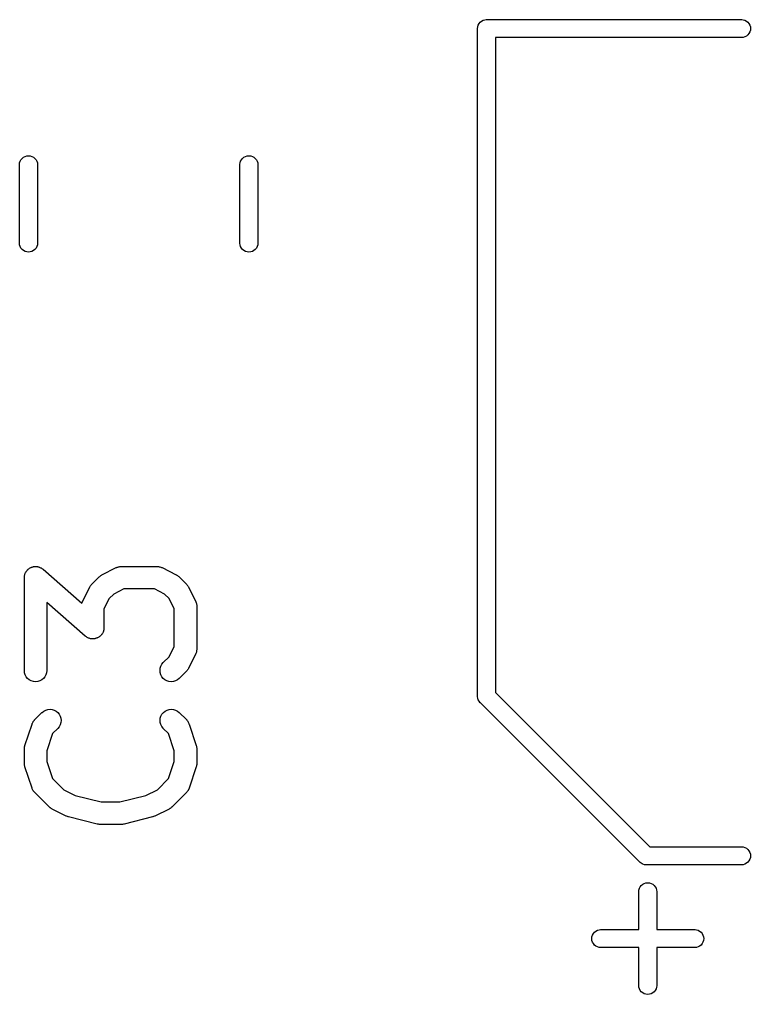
# Model space of a CAD drawing. Extents: x 59.2 to 126.8, y -130.7 to -65.9.
# Drawn here: x 96.75 to 101.63, y -75.75 to -69.25 of the extents above; entities that cross this region are included whole.
import ezdxf

# ---------------------------------------------------------------- set-up
doc = ezdxf.new("R2010")
doc.units = 0
doc.layers.add('BLACK', color=7, linetype='CONTINUOUS')

msp = doc.modelspace()

# ---------------------------------------------------------------- linework, layer by layer
at = {"layer": 'BLACK', "linetype": 'CONTINUOUS'}
for p, q in [((99.8069, -69.2942), (99.8103, -69.2829)), ((99.8103, -69.2829), (99.8159, -69.2725)), ((99.8159, -69.2725), (99.8234, -69.2634)), ((99.8234, -69.2634), (99.8325, -69.2559)), ((99.8325, -69.2559), (99.8429, -69.2503)), ((99.8429, -69.2503), (99.8542, -69.2469)), ((99.8542, -69.2469), (99.8631, -69.246)), ((99.8631, -69.246), (99.866, -69.2457)), ((99.8631, -69.246), (99.8631, -69.246)), ((99.866, -69.2457), (99.8689, -69.246)), ((99.8689, -69.246), (101.569, -69.246)), ((101.569, -69.246), (101.578, -69.2469)), ((101.578, -69.2469), (101.589, -69.2503)), ((101.589, -69.2503), (101.599, -69.2559)), ((101.599, -69.2559), (101.609, -69.2634)), ((101.609, -69.2634), (101.616, -69.2725)), ((101.616, -69.2725), (101.622, -69.2829)), ((101.622, -69.2829), (101.625, -69.2942)), ((99.8057, -69.306), (99.8069, -69.2942)), ((99.806, -69.309), (99.8057, -69.306)), ((99.806, -73.7586), (99.806, -69.309)), ((101.609, -69.3486), (101.599, -69.3561)), ((101.616, -69.3395), (101.609, -69.3486)), ((101.622, -69.3291), (101.616, -69.3395)), ((101.625, -69.3178), (101.622, -69.3291)), ((101.625, -69.2942), (101.626, -69.306)), ((101.626, -69.306), (101.625, -69.3178)), ((101.569, -69.366), (99.926, -69.366)), ((99.926, -69.366), (99.926, -73.7367)), ((101.578, -69.3651), (101.569, -69.366)), ((101.589, -69.3617), (101.578, -69.3651)), ((101.599, -69.3561), (101.589, -69.3617)), ((96.7519, -70.203), (96.7553, -70.1917)), ((96.7553, -70.1917), (96.7609, -70.1813)), ((96.7609, -70.1813), (96.7684, -70.1721)), ((96.7684, -70.1721), (96.7775, -70.1646)), ((96.7775, -70.1646), (96.7879, -70.159)), ((96.7879, -70.159), (96.7992, -70.1556)), ((96.7992, -70.1556), (96.811, -70.1545)), ((96.811, -70.1545), (96.8228, -70.1556)), ((96.8228, -70.1556), (96.8341, -70.159)), ((96.8341, -70.159), (96.8445, -70.1646)), ((96.8445, -70.1646), (96.8536, -70.1721)), ((96.8536, -70.1721), (96.8611, -70.1813)), ((96.8611, -70.1813), (96.8667, -70.1917)), ((96.8667, -70.1917), (96.8701, -70.203)), ((98.2219, -70.203), (98.2253, -70.1917)), ((98.2253, -70.1917), (98.2309, -70.1813)), ((98.2309, -70.1813), (98.2384, -70.1721)), ((98.2384, -70.1721), (98.2475, -70.1646)), ((98.2475, -70.1646), (98.2579, -70.159)), ((98.2579, -70.159), (98.2692, -70.1556)), ((98.2692, -70.1556), (98.281, -70.1545)), ((98.281, -70.1545), (98.2928, -70.1556)), ((98.2928, -70.1556), (98.3041, -70.159)), ((98.3041, -70.159), (98.3145, -70.1646)), ((98.3145, -70.1646), (98.3236, -70.1721)), ((98.3236, -70.1721), (98.3311, -70.1813)), ((98.3311, -70.1813), (98.3367, -70.1917)), ((98.3367, -70.1917), (98.3401, -70.203)), ((96.751, -70.2118), (96.7519, -70.203)), ((96.751, -70.7402), (96.751, -70.2118)), ((96.8701, -70.203), (96.871, -70.2118)), ((96.871, -70.2118), (96.871, -70.7402)), ((98.221, -70.2118), (98.2219, -70.203)), ((98.221, -70.7402), (98.221, -70.2118)), ((98.3401, -70.203), (98.341, -70.2118)), ((98.341, -70.2118), (98.341, -70.7402)), ((96.7519, -70.749), (96.751, -70.7402)), ((96.7553, -70.7603), (96.7519, -70.749)), ((96.7609, -70.7707), (96.7553, -70.7603)), ((96.7684, -70.7799), (96.7609, -70.7707)), ((96.7775, -70.7874), (96.7684, -70.7799)), ((96.8536, -70.7799), (96.8445, -70.7874)), ((96.8611, -70.7707), (96.8536, -70.7799)), ((96.8667, -70.7603), (96.8611, -70.7707)), ((96.8701, -70.749), (96.8667, -70.7603)), ((96.871, -70.7402), (96.8701, -70.749)), ((98.2219, -70.749), (98.221, -70.7402)), ((98.2253, -70.7603), (98.2219, -70.749)), ((98.2309, -70.7707), (98.2253, -70.7603)), ((98.2384, -70.7799), (98.2309, -70.7707)), ((98.2475, -70.7874), (98.2384, -70.7799)), ((98.3236, -70.7799), (98.3145, -70.7874)), ((98.3311, -70.7707), (98.3236, -70.7799)), ((98.3367, -70.7603), (98.3311, -70.7707)), ((98.3401, -70.749), (98.3367, -70.7603)), ((98.341, -70.7402), (98.3401, -70.749)), ((96.7879, -70.793), (96.7775, -70.7874)), ((96.7992, -70.7964), (96.7879, -70.793)), ((96.811, -70.7975), (96.7992, -70.7964)), ((96.8228, -70.7964), (96.811, -70.7975)), ((96.8341, -70.793), (96.8228, -70.7964)), ((96.8445, -70.7874), (96.8341, -70.793)), ((98.2579, -70.793), (98.2475, -70.7874)), ((98.2692, -70.7964), (98.2579, -70.793)), ((98.281, -70.7975), (98.2692, -70.7964)), ((98.2928, -70.7964), (98.281, -70.7975)), ((98.3041, -70.793), (98.2928, -70.7964)), ((98.3145, -70.7874), (98.3041, -70.793)), ((96.7965, -72.9279), (96.7995, -72.9243)), ((96.7995, -72.9243), (96.8023, -72.9205)), ((96.8023, -72.9205), (96.8042, -72.9187)), ((96.8042, -72.9187), (96.8059, -72.9167)), ((96.8059, -72.9167), (96.8096, -72.9138)), ((96.8096, -72.9138), (96.813, -72.9106)), ((96.813, -72.9106), (96.8153, -72.9092)), ((96.8153, -72.9092), (96.8173, -72.9075)), ((96.8173, -72.9075), (96.8215, -72.9054)), ((96.8215, -72.9054), (96.8255, -72.9029)), ((96.8255, -72.9029), (96.828, -72.902)), ((96.828, -72.902), (96.8303, -72.9007)), ((96.8303, -72.9007), (96.8348, -72.8994)), ((96.8348, -72.8994), (96.8392, -72.8978)), ((96.8392, -72.8978), (96.8418, -72.8974)), ((96.8418, -72.8974), (96.8443, -72.8966)), ((96.8443, -72.8966), (96.849, -72.8962)), ((96.849, -72.8962), (96.8537, -72.8954)), ((96.8537, -72.8954), (96.8563, -72.8955)), ((96.8563, -72.8955), (96.8589, -72.8953)), ((96.8589, -72.8953), (96.8636, -72.8958)), ((96.8636, -72.8958), (96.8683, -72.8959)), ((96.8683, -72.8959), (96.8708, -72.8965)), ((96.8708, -72.8965), (96.8735, -72.8968)), ((96.8735, -72.8968), (96.878, -72.8982)), ((96.878, -72.8982), (96.8825, -72.8993)), ((96.8825, -72.8993), (96.8849, -72.9004)), ((96.8849, -72.9004), (96.8874, -72.9011)), ((96.8874, -72.9011), (96.8916, -72.9034)), ((96.8916, -72.9034), (96.8959, -72.9053)), ((96.8959, -72.9053), (96.898, -72.9069)), ((96.898, -72.9069), (96.9003, -72.9081)), ((96.9003, -72.9081), (96.9039, -72.9111)), ((96.9039, -72.9111), (96.9078, -72.9138)), ((96.9078, -72.9138), (97.1671, -73.1407)), ((97.301, -72.9508), (97.3963, -72.9032)), ((97.3963, -72.9032), (97.3972, -72.9027)), ((97.3972, -72.9027), (97.3993, -72.902)), ((97.3993, -72.902), (97.4012, -72.9009)), ((97.4012, -72.9009), (97.4061, -72.8995)), ((97.4061, -72.8995), (97.4109, -72.8977)), ((97.4109, -72.8977), (97.4131, -72.8974)), ((97.4131, -72.8974), (97.4152, -72.8967)), ((97.4152, -72.8967), (97.4203, -72.8962)), ((97.4203, -72.8962), (97.4254, -72.8954)), ((97.4254, -72.8954), (97.4276, -72.8955)), ((97.4276, -72.8955), (97.4298, -72.8953)), ((97.4298, -72.8953), (97.6679, -72.8953)), ((97.6679, -72.8953), (97.669, -72.8953)), ((97.669, -72.8953), (97.6711, -72.8955)), ((97.6711, -72.8955), (97.6734, -72.8955)), ((97.6734, -72.8955), (97.6784, -72.8964)), ((97.6784, -72.8964), (97.6835, -72.8969)), ((97.6835, -72.8969), (97.6856, -72.8976)), ((97.6856, -72.8976), (97.6878, -72.898)), ((97.6878, -72.898), (97.6926, -72.8998)), ((97.6926, -72.8998), (97.6974, -72.9013)), ((97.6974, -72.9013), (97.6994, -72.9024)), ((97.6994, -72.9024), (97.7014, -72.9032)), ((97.7014, -72.9032), (97.7967, -72.9508)), ((96.7834, -72.9692), (96.7839, -72.9646)), ((96.7834, -72.9703), (96.7834, -72.9692)), ((96.7834, -73.5893), (96.7834, -72.9703)), ((96.7839, -72.9646), (96.7841, -72.9599)), ((96.7841, -72.9599), (96.7847, -72.9573)), ((96.7847, -72.9573), (96.785, -72.9547)), ((96.785, -72.9547), (96.7864, -72.9502)), ((96.7864, -72.9502), (96.7875, -72.9456)), ((96.7875, -72.9456), (96.7886, -72.9432)), ((96.7886, -72.9432), (96.7894, -72.9407)), ((96.7894, -72.9407), (96.7917, -72.9366)), ((96.7917, -72.9366), (96.7937, -72.9323)), ((96.7937, -72.9323), (96.7952, -72.9302)), ((96.7952, -72.9302), (96.7965, -72.9279)), ((97.2339, -73.0125), (97.2815, -72.9649)), ((97.2815, -72.9649), (97.2823, -72.9641)), ((97.2823, -72.9641), (97.2856, -72.9615)), ((97.2856, -72.9615), (97.2886, -72.9586)), ((97.2886, -72.9586), (97.2913, -72.9569)), ((97.2913, -72.9569), (97.2937, -72.955)), ((97.2937, -72.955), (97.2975, -72.9531)), ((97.2975, -72.9531), (97.301, -72.9508)), ((97.7967, -72.9508), (97.7976, -72.9513)), ((97.7976, -72.9513), (97.8012, -72.9536)), ((97.8012, -72.9536), (97.8049, -72.9556)), ((97.8049, -72.9556), (97.8073, -72.9576)), ((97.8073, -72.9576), (97.8099, -72.9593)), ((97.8099, -72.9593), (97.8129, -72.9622)), ((97.8129, -72.9622), (97.8162, -72.9649)), ((97.8162, -72.9649), (97.8638, -73.0125)), ((97.1723, -73.1272), (97.2199, -73.032)), ((97.2199, -73.032), (97.2203, -73.031)), ((97.2203, -73.031), (97.2226, -73.0275)), ((97.2226, -73.0275), (97.2246, -73.0238)), ((97.2246, -73.0238), (97.2266, -73.0214)), ((97.2266, -73.0214), (97.2283, -73.0188)), ((97.2283, -73.0188), (97.2312, -73.0157)), ((97.2312, -73.0157), (97.2339, -73.0125)), ((97.4475, -73.0453), (97.379, -73.0795)), ((97.6502, -73.0453), (97.4475, -73.0453)), ((97.7187, -73.0795), (97.6502, -73.0453)), ((97.8638, -73.0125), (97.8645, -73.0132)), ((97.8645, -73.0132), (97.8672, -73.0165)), ((97.8672, -73.0165), (97.8701, -73.0196)), ((97.8701, -73.0196), (97.8717, -73.0222)), ((97.8717, -73.0222), (97.8737, -73.0247)), ((97.8737, -73.0247), (97.8756, -73.0284)), ((97.8756, -73.0284), (97.8778, -73.032)), ((97.8778, -73.032), (97.9255, -73.1272)), ((97.3486, -73.1099), (97.3143, -73.1785)), ((97.379, -73.0795), (97.3486, -73.1099)), ((97.7491, -73.1099), (97.7187, -73.0795)), ((97.7834, -73.1785), (97.7491, -73.1099)), ((97.1899, -73.3601), (96.9334, -73.1356)), ((96.9334, -73.1356), (96.9334, -73.5893)), ((97.1671, -73.1407), (97.1688, -73.1361)), ((97.1688, -73.1361), (97.1704, -73.1312)), ((97.1704, -73.1312), (97.1715, -73.1293)), ((97.1715, -73.1293), (97.1723, -73.1272)), ((97.3143, -73.1785), (97.3143, -73.3036)), ((97.7834, -73.4288), (97.7834, -73.1785)), ((97.9255, -73.1272), (97.9259, -73.1282)), ((97.9259, -73.1282), (97.9267, -73.1302)), ((97.9267, -73.1302), (97.9277, -73.1322)), ((97.9277, -73.1322), (97.9292, -73.1371)), ((97.9292, -73.1371), (97.931, -73.1419)), ((97.931, -73.1419), (97.9313, -73.1441)), ((97.9313, -73.1441), (97.932, -73.1462)), ((97.932, -73.1462), (97.9325, -73.1513)), ((97.9325, -73.1513), (97.9333, -73.1564)), ((97.9333, -73.1564), (97.9332, -73.1586)), ((97.9332, -73.1586), (97.9334, -73.1608)), ((97.9334, -73.1608), (97.9334, -73.4465)), ((97.313, -73.3166), (97.3127, -73.3192)), ((97.3136, -73.314), (97.313, -73.3166)), ((97.3138, -73.3093), (97.3136, -73.314)), ((97.3143, -73.3047), (97.3138, -73.3093)), ((97.3143, -73.3036), (97.3143, -73.3047)), ((97.1938, -73.3628), (97.1899, -73.3601)), ((97.1974, -73.3658), (97.1938, -73.3628)), ((97.1997, -73.367), (97.1974, -73.3658)), ((97.2018, -73.3686), (97.1997, -73.367)), ((97.2061, -73.3705), (97.2018, -73.3686)), ((97.2103, -73.3728), (97.2061, -73.3705)), ((97.2128, -73.3735), (97.2103, -73.3728)), ((97.2152, -73.3746), (97.2128, -73.3735)), ((97.2198, -73.3757), (97.2152, -73.3746)), ((97.2243, -73.3771), (97.2198, -73.3757)), ((97.2269, -73.3774), (97.2243, -73.3771)), ((97.2294, -73.378), (97.2269, -73.3774)), ((97.2341, -73.3781), (97.2294, -73.378)), ((97.2388, -73.3786), (97.2341, -73.3781)), ((97.2414, -73.3784), (97.2388, -73.3786)), ((97.2441, -73.3785), (97.2414, -73.3784)), ((97.2487, -73.3777), (97.2441, -73.3785)), ((97.2534, -73.3773), (97.2487, -73.3777)), ((97.2559, -73.3765), (97.2534, -73.3773)), ((97.2585, -73.3761), (97.2559, -73.3765)), ((97.2629, -73.3745), (97.2585, -73.3761)), ((97.2674, -73.3732), (97.2629, -73.3745)), ((97.2698, -73.3719), (97.2674, -73.3732)), ((97.2722, -73.371), (97.2698, -73.3719)), ((97.2762, -73.3686), (97.2722, -73.371)), ((97.2804, -73.3664), (97.2762, -73.3686)), ((97.2825, -73.3647), (97.2804, -73.3664)), ((97.2847, -73.3633), (97.2825, -73.3647)), ((97.2881, -73.3602), (97.2847, -73.3633)), ((97.2918, -73.3572), (97.2881, -73.3602)), ((97.2935, -73.3552), (97.2918, -73.3572)), ((97.2954, -73.3534), (97.2935, -73.3552)), ((97.2982, -73.3496), (97.2954, -73.3534)), ((97.3012, -73.346), (97.2982, -73.3496)), ((97.3025, -73.3437), (97.3012, -73.346)), ((97.304, -73.3416), (97.3025, -73.3437)), ((97.306, -73.3373), (97.304, -73.3416)), ((97.3083, -73.3332), (97.306, -73.3373)), ((97.3091, -73.3307), (97.3083, -73.3332)), ((97.3102, -73.3283), (97.3091, -73.3307)), ((97.3113, -73.3237), (97.3102, -73.3283)), ((97.3127, -73.3192), (97.3113, -73.3237)), ((97.7491, -73.4973), (97.7834, -73.4288)), ((97.9334, -73.4475), (97.9331, -73.4497)), ((97.9334, -73.4465), (97.9334, -73.4475)), ((97.7101, -73.5363), (97.7491, -73.4973)), ((97.9255, -73.48), (97.8778, -73.5753)), ((97.9263, -73.478), (97.9255, -73.48)), ((97.9273, -73.476), (97.9263, -73.478)), ((97.9289, -73.4711), (97.9273, -73.476)), ((97.9307, -73.4663), (97.9289, -73.4711)), ((97.9311, -73.4642), (97.9307, -73.4663)), ((97.9317, -73.4621), (97.9311, -73.4642)), ((97.9323, -73.457), (97.9317, -73.4621)), ((97.9332, -73.4519), (97.9323, -73.457)), ((97.9331, -73.4497), (97.9332, -73.4519)), ((97.6881, -73.5891), (97.6896, -73.5745)), ((97.6896, -73.5745), (97.6939, -73.5605)), ((97.6939, -73.5605), (97.7008, -73.5476)), ((97.7008, -73.5476), (97.7101, -73.5363)), ((97.8774, -73.5762), (97.8751, -73.5797)), ((97.8778, -73.5753), (97.8774, -73.5762)), ((96.7848, -73.6039), (96.7834, -73.5893)), ((96.789, -73.6179), (96.7848, -73.6039)), ((96.7959, -73.6308), (96.789, -73.6179)), ((96.8052, -73.6422), (96.7959, -73.6308)), ((96.8164, -73.6515), (96.8052, -73.6422)), ((96.9109, -73.6429), (96.8994, -73.6521)), ((96.9203, -73.6317), (96.9109, -73.6429)), ((96.9273, -73.6189), (96.9203, -73.6317)), ((96.9317, -73.6049), (96.9273, -73.6189)), ((96.9334, -73.5904), (96.9317, -73.6049)), ((96.9334, -73.5893), (96.9334, -73.5904)), ((97.6895, -73.6036), (97.6881, -73.5891)), ((97.6937, -73.6177), (97.6895, -73.6036)), ((97.7005, -73.6306), (97.6937, -73.6177)), ((97.7097, -73.642), (97.7005, -73.6306)), ((97.721, -73.6514), (97.7097, -73.642)), ((97.8154, -73.6431), (97.804, -73.6522)), ((97.8162, -73.6424), (97.8154, -73.6431)), ((97.8638, -73.5947), (97.8162, -73.6424)), ((97.8665, -73.5915), (97.8638, -73.5947)), ((97.8694, -73.5885), (97.8665, -73.5915)), ((97.8711, -73.5858), (97.8694, -73.5885)), ((97.8731, -73.5834), (97.8711, -73.5858)), ((97.8751, -73.5797), (97.8731, -73.5834)), ((96.8293, -73.6585), (96.8164, -73.6515)), ((96.8433, -73.6628), (96.8293, -73.6585)), ((96.8579, -73.6643), (96.8433, -73.6628)), ((96.8724, -73.663), (96.8579, -73.6643)), ((96.8865, -73.6589), (96.8724, -73.663)), ((96.8994, -73.6521), (96.8865, -73.6589)), ((97.7338, -73.6584), (97.721, -73.6514)), ((97.7478, -73.6627), (97.7338, -73.6584)), ((97.7624, -73.6643), (97.7478, -73.6627)), ((97.7769, -73.6631), (97.7624, -73.6643)), ((97.791, -73.659), (97.7769, -73.6631)), ((97.804, -73.6522), (97.791, -73.659)), ((99.8057, -73.7616), (99.806, -73.7586)), ((99.806, -73.7645), (99.8057, -73.7616)), ((99.8069, -73.7733), (99.806, -73.7645)), ((99.806, -73.7645), (99.806, -73.7645)), ((99.8103, -73.7846), (99.8069, -73.7733)), ((99.926, -73.7367), (100.955, -74.766)), ((99.8159, -73.7951), (99.8103, -73.7846)), ((99.8234, -73.8042), (99.8159, -73.7951)), ((99.8257, -73.8061), (99.8234, -73.8042)), ((100.886, -74.8663), (99.8257, -73.8061)), ((96.853, -73.9173), (96.9006, -73.8696)), ((96.9006, -73.8696), (96.9013, -73.8689)), ((96.9013, -73.8689), (96.9128, -73.8598)), ((96.9128, -73.8598), (96.9258, -73.853)), ((96.9258, -73.853), (96.9398, -73.8489)), ((96.9398, -73.8489), (96.9544, -73.8477)), ((96.9544, -73.8477), (96.969, -73.8493)), ((96.969, -73.8493), (96.9829, -73.8536)), ((96.9829, -73.8536), (96.9958, -73.8606)), ((96.9958, -73.8606), (97.007, -73.87)), ((97.007, -73.87), (97.0162, -73.8814)), ((97.0162, -73.8814), (97.0231, -73.8943)), ((97.0231, -73.8943), (97.0272, -73.9084)), ((97.6897, -73.9073), (97.6941, -73.8934)), ((97.6941, -73.8934), (97.7011, -73.8805)), ((97.7011, -73.8805), (97.7105, -73.8693)), ((97.7105, -73.8693), (97.7219, -73.8601)), ((97.7219, -73.8601), (97.7348, -73.8532)), ((97.7348, -73.8532), (97.7488, -73.849)), ((97.7488, -73.849), (97.7634, -73.8477)), ((97.7634, -73.8477), (97.778, -73.8491)), ((97.778, -73.8491), (97.792, -73.8534)), ((97.792, -73.8534), (97.8049, -73.8603)), ((97.8049, -73.8603), (97.8162, -73.8696)), ((97.8162, -73.8696), (97.8638, -73.9173)), ((96.7872, -74.0894), (96.8348, -73.9466)), ((96.8348, -73.9466), (96.8352, -73.9456)), ((96.8352, -73.9456), (96.8361, -73.9436)), ((96.8361, -73.9436), (96.8368, -73.9415)), ((96.8368, -73.9415), (96.8392, -73.9369)), ((96.8392, -73.9369), (96.8413, -73.9323)), ((96.8413, -73.9323), (96.8426, -73.9305)), ((96.8426, -73.9305), (96.8437, -73.9286)), ((96.8437, -73.9286), (96.8469, -73.9246)), ((96.8469, -73.9246), (96.8499, -73.9205)), ((96.8499, -73.9205), (96.8516, -73.919)), ((96.8516, -73.919), (96.853, -73.9173)), ((97.0159, -73.9644), (97.0067, -73.9757)), ((97.0229, -73.9515), (97.0159, -73.9644)), ((97.0271, -73.9375), (97.0229, -73.9515)), ((97.0286, -73.9229), (97.0271, -73.9375)), ((97.0272, -73.9084), (97.0286, -73.9229)), ((97.6881, -73.9219), (97.6897, -73.9073)), ((97.6894, -73.9365), (97.6881, -73.9219)), ((97.6935, -73.9505), (97.6894, -73.9365)), ((97.7002, -73.9635), (97.6935, -73.9505)), ((97.7094, -73.975), (97.7002, -73.9635)), ((97.8638, -73.9173), (97.8645, -73.918)), ((97.8645, -73.918), (97.8659, -73.9197)), ((97.8659, -73.9197), (97.8675, -73.9212)), ((97.8675, -73.9212), (97.8705, -73.9254)), ((97.8705, -73.9254), (97.8737, -73.9294)), ((97.8737, -73.9294), (97.8747, -73.9314)), ((97.8747, -73.9314), (97.876, -73.9332)), ((97.876, -73.9332), (97.878, -73.9379)), ((97.878, -73.9379), (97.8804, -73.9424)), ((97.8804, -73.9424), (97.881, -73.9446)), ((97.881, -73.9446), (97.8819, -73.9466)), ((97.8819, -73.9466), (97.9295, -74.0894)), ((96.9716, -74.0108), (96.9334, -74.1253)), ((97.0067, -73.9757), (96.9716, -74.0108)), ((97.7101, -73.9757), (97.7094, -73.975)), ((97.7452, -74.0108), (97.7101, -73.9757)), ((97.7834, -74.1253), (97.7452, -74.0108)), ((96.7847, -74.1007), (96.785, -74.0975)), ((96.785, -74.0975), (96.7863, -74.0935)), ((96.7863, -74.0935), (96.7872, -74.0894)), ((97.9295, -74.0894), (97.9299, -74.0904)), ((97.9299, -74.0904), (97.9307, -74.0945)), ((97.9307, -74.0945), (97.932, -74.0986)), ((97.932, -74.0986), (97.9323, -74.1017)), ((96.7834, -74.1121), (96.7839, -74.1079)), ((96.7834, -74.1131), (96.7834, -74.1121)), ((96.7834, -74.2084), (96.7834, -74.1131)), ((96.7839, -74.1079), (96.784, -74.1037)), ((96.784, -74.1037), (96.7847, -74.1007)), ((96.9334, -74.1253), (96.9334, -74.1962)), ((97.7834, -74.1962), (97.7834, -74.1253)), ((97.9323, -74.1017), (97.9329, -74.1047)), ((97.9329, -74.1047), (97.933, -74.1089)), ((97.933, -74.1089), (97.9334, -74.1131)), ((97.9334, -74.1131), (97.9334, -74.2084)), ((96.7838, -74.2126), (96.7834, -74.2084)), ((96.7839, -74.2168), (96.7838, -74.2126)), ((96.7845, -74.2198), (96.7839, -74.2168)), ((96.7848, -74.2229), (96.7845, -74.2198)), ((96.786, -74.227), (96.7848, -74.2229)), ((96.7869, -74.2311), (96.786, -74.227)), ((96.9334, -74.1962), (96.9716, -74.3107)), ((97.7452, -74.3107), (97.7834, -74.1962)), ((97.9305, -74.228), (97.9295, -74.2321)), ((97.9317, -74.224), (97.9305, -74.228)), ((97.9321, -74.2209), (97.9317, -74.224)), ((97.9328, -74.2178), (97.9321, -74.2209)), ((97.9329, -74.2136), (97.9328, -74.2178)), ((97.9334, -74.2094), (97.9329, -74.2136)), ((97.9334, -74.2084), (97.9334, -74.2094)), ((96.7872, -74.2321), (96.7869, -74.2311)), ((96.8348, -74.375), (96.7872, -74.2321)), ((97.9295, -74.2321), (97.8819, -74.375)), ((96.9716, -74.3107), (97.0457, -74.3848)), ((97.6711, -74.3848), (97.7452, -74.3107)), ((96.8357, -74.377), (96.8348, -74.375)), ((96.8364, -74.3791), (96.8357, -74.377)), ((96.8387, -74.3836), (96.8364, -74.3791)), ((96.8408, -74.3883), (96.8387, -74.3836)), ((96.8421, -74.3901), (96.8408, -74.3883)), ((96.8431, -74.3921), (96.8421, -74.3901)), ((96.8463, -74.3961), (96.8431, -74.3921)), ((96.8493, -74.4003), (96.8463, -74.3961)), ((96.8509, -74.4018), (96.8493, -74.4003)), ((96.8522, -74.4035), (96.8509, -74.4018)), ((96.853, -74.4043), (96.8522, -74.4035)), ((96.9482, -74.4995), (96.853, -74.4043)), ((97.0457, -74.3848), (97.1227, -74.4233)), ((97.1227, -74.4233), (97.2962, -74.4667)), ((97.4206, -74.4667), (97.5941, -74.4233)), ((97.5941, -74.4233), (97.6711, -74.3848)), ((97.8638, -74.4043), (97.7686, -74.4995)), ((97.8652, -74.4026), (97.8638, -74.4043)), ((97.8668, -74.4011), (97.8652, -74.4026)), ((97.8698, -74.3969), (97.8668, -74.4011)), ((97.8731, -74.393), (97.8698, -74.3969)), ((97.8741, -74.391), (97.8731, -74.393)), ((97.8754, -74.3892), (97.8741, -74.391)), ((97.8776, -74.3846), (97.8754, -74.3892)), ((97.88, -74.3801), (97.8776, -74.3846)), ((97.8806, -74.378), (97.88, -74.3801)), ((97.8816, -74.3759), (97.8806, -74.378)), ((97.8819, -74.375), (97.8816, -74.3759)), ((97.2962, -74.4667), (97.4206, -74.4667)), ((96.9515, -74.5022), (96.9482, -74.4995)), ((96.9545, -74.5051), (96.9515, -74.5022)), ((96.9571, -74.5068), (96.9545, -74.5051)), ((96.9595, -74.5088), (96.9571, -74.5068)), ((96.9632, -74.5108), (96.9595, -74.5088)), ((96.9668, -74.5131), (96.9632, -74.5108)), ((96.9677, -74.5136), (96.9668, -74.5131)), ((97.0629, -74.5612), (96.9677, -74.5136)), ((97.7491, -74.5136), (97.6538, -74.5612)), ((97.7526, -74.5113), (97.7491, -74.5136)), ((97.7564, -74.5094), (97.7526, -74.5113)), ((97.7588, -74.5074), (97.7564, -74.5094)), ((97.7615, -74.5058), (97.7588, -74.5074)), ((97.7645, -74.5029), (97.7615, -74.5058)), ((97.7678, -74.5002), (97.7645, -74.5029)), ((97.7686, -74.4995), (97.7678, -74.5002)), ((97.0633, -74.5613), (97.0629, -74.5612)), ((97.0636, -74.5615), (97.0633, -74.5613)), ((97.0701, -74.5639), (97.0636, -74.5615)), ((97.0766, -74.5664), (97.0701, -74.5639)), ((97.0769, -74.5665), (97.0766, -74.5664)), ((97.0773, -74.5666), (97.0769, -74.5665)), ((97.0783, -74.5669), (97.0773, -74.5666)), ((97.2688, -74.6145), (97.0783, -74.5669)), ((97.2701, -74.6147), (97.2688, -74.6145)), ((97.2714, -74.6151), (97.2701, -74.6147)), ((97.2773, -74.6157), (97.2714, -74.6151)), ((97.2832, -74.6166), (97.2773, -74.6157)), ((97.2846, -74.6166), (97.2832, -74.6166)), ((97.2859, -74.6167), (97.2846, -74.6166)), ((97.287, -74.6167), (97.2859, -74.6167)), ((97.4298, -74.6167), (97.287, -74.6167)), ((97.4311, -74.6166), (97.4298, -74.6167)), ((97.4325, -74.6167), (97.4311, -74.6166)), ((97.4384, -74.6159), (97.4325, -74.6167)), ((97.4444, -74.6153), (97.4384, -74.6159)), ((97.4457, -74.6149), (97.4444, -74.6153)), ((97.447, -74.6147), (97.4457, -74.6149)), ((97.448, -74.6145), (97.447, -74.6147)), ((97.6385, -74.5669), (97.448, -74.6145)), ((97.6388, -74.5667), (97.6385, -74.5669)), ((97.6391, -74.5667), (97.6388, -74.5667)), ((97.6456, -74.5643), (97.6391, -74.5667)), ((97.6523, -74.5619), (97.6456, -74.5643)), ((97.6526, -74.5618), (97.6523, -74.5619)), ((97.6529, -74.5616), (97.6526, -74.5618)), ((97.6538, -74.5612), (97.6529, -74.5616)), ((100.955, -74.766), (101.569, -74.766)), ((101.569, -74.766), (101.578, -74.7669)), ((101.578, -74.7669), (101.589, -74.7703)), ((101.589, -74.7703), (101.599, -74.7759)), ((101.599, -74.7759), (101.609, -74.7834)), ((101.609, -74.7834), (101.616, -74.7925)), ((101.616, -74.7925), (101.622, -74.8029)), ((101.622, -74.8029), (101.625, -74.8142)), ((101.625, -74.8142), (101.626, -74.826)), ((100.888, -74.8686), (100.886, -74.8663)), ((100.89, -74.8705), (100.888, -74.8686)), ((100.897, -74.8761), (100.89, -74.8705)), ((100.89, -74.8705), (100.89, -74.8705)), ((100.903, -74.8791), (100.897, -74.8761)), ((100.907, -74.8817), (100.903, -74.8791)), ((101.599, -74.8761), (101.589, -74.8817)), ((101.609, -74.8686), (101.599, -74.8761)), ((101.616, -74.8595), (101.609, -74.8686)), ((101.622, -74.8491), (101.616, -74.8595)), ((101.625, -74.8378), (101.622, -74.8491)), ((101.626, -74.826), (101.625, -74.8378)), ((100.919, -74.8851), (100.907, -74.8817)), ((100.927, -74.886), (100.919, -74.8851)), ((100.928, -74.886), (100.927, -74.886)), ((100.93, -74.8863), (100.928, -74.886)), ((100.933, -74.886), (100.93, -74.8863)), ((101.569, -74.886), (100.933, -74.886)), ((101.578, -74.8851), (101.569, -74.886)), ((101.589, -74.8817), (101.578, -74.8851)), ((100.918, -75.0103), (100.929, -75.0069)), ((100.929, -75.0069), (100.941, -75.0057)), ((100.941, -75.0057), (100.953, -75.0069)), ((100.953, -75.0069), (100.964, -75.0103)), ((100.881, -75.0631), (100.882, -75.0542)), ((100.881, -75.3185), (100.881, -75.0631)), ((100.882, -75.0542), (100.885, -75.0429)), ((100.885, -75.0429), (100.891, -75.0325)), ((100.891, -75.0325), (100.898, -75.0234)), ((100.898, -75.0234), (100.908, -75.0159)), ((100.908, -75.0159), (100.918, -75.0103)), ((100.964, -75.0103), (100.974, -75.0159)), ((100.974, -75.0159), (100.984, -75.0234)), ((100.984, -75.0234), (100.991, -75.0325)), ((100.991, -75.0325), (100.997, -75.0429)), ((100.997, -75.0429), (101, -75.0542)), ((101, -75.0542), (101.001, -75.0631)), ((101.001, -75.0631), (101.001, -75.3185)), ((100.586, -75.3359), (100.595, -75.3284)), ((100.595, -75.3284), (100.605, -75.3228)), ((100.605, -75.3228), (100.617, -75.3194)), ((100.617, -75.3194), (100.626, -75.3185)), ((100.626, -75.3185), (100.881, -75.3185)), ((101.001, -75.3185), (101.256, -75.3185)), ((101.256, -75.3185), (101.265, -75.3194)), ((101.265, -75.3194), (101.277, -75.3228)), ((101.277, -75.3228), (101.287, -75.3284)), ((101.287, -75.3284), (101.296, -75.3359)), ((100.568, -75.3785), (100.569, -75.3667)), ((100.569, -75.3903), (100.568, -75.3785)), ((100.569, -75.3667), (100.573, -75.3554)), ((100.573, -75.4016), (100.569, -75.3903)), ((100.573, -75.3554), (100.578, -75.345)), ((100.578, -75.345), (100.586, -75.3359)), ((101.296, -75.3359), (101.304, -75.345)), ((101.304, -75.345), (101.309, -75.3554)), ((101.309, -75.3554), (101.313, -75.3667)), ((101.313, -75.3903), (101.309, -75.4016)), ((101.313, -75.3667), (101.314, -75.3785)), ((101.314, -75.3785), (101.313, -75.3903)), ((100.578, -75.412), (100.573, -75.4016)), ((100.586, -75.4211), (100.578, -75.412)), ((100.595, -75.4286), (100.586, -75.4211)), ((100.605, -75.4342), (100.595, -75.4286)), ((100.617, -75.4376), (100.605, -75.4342)), ((100.626, -75.4385), (100.617, -75.4376)), ((100.881, -75.4385), (100.626, -75.4385)), ((100.881, -75.6939), (100.881, -75.4385)), ((101.256, -75.4385), (101.001, -75.4385)), ((101.001, -75.4385), (101.001, -75.6939)), ((101.265, -75.4376), (101.256, -75.4385)), ((101.277, -75.4342), (101.265, -75.4376)), ((101.287, -75.4286), (101.277, -75.4342)), ((101.296, -75.4211), (101.287, -75.4286)), ((101.304, -75.412), (101.296, -75.4211)), ((101.309, -75.4016), (101.304, -75.412)), ((100.882, -75.7028), (100.881, -75.6939)), ((100.885, -75.7141), (100.882, -75.7028)), ((100.891, -75.7245), (100.885, -75.7141)), ((100.898, -75.7336), (100.891, -75.7245)), ((100.991, -75.7245), (100.984, -75.7336)), ((100.997, -75.7141), (100.991, -75.7245)), ((101, -75.7028), (100.997, -75.7141)), ((101.001, -75.6939), (101, -75.7028)), ((100.908, -75.7411), (100.898, -75.7336)), ((100.918, -75.7467), (100.908, -75.7411)), ((100.929, -75.7501), (100.918, -75.7467)), ((100.941, -75.7513), (100.929, -75.7501)), ((100.953, -75.7501), (100.941, -75.7513)), ((100.964, -75.7467), (100.953, -75.7501)), ((100.974, -75.7411), (100.964, -75.7467)), ((100.984, -75.7336), (100.974, -75.7411))]:
    msp.add_line(p, q, dxfattribs=at)

doc.saveas('drawing.dxf')
